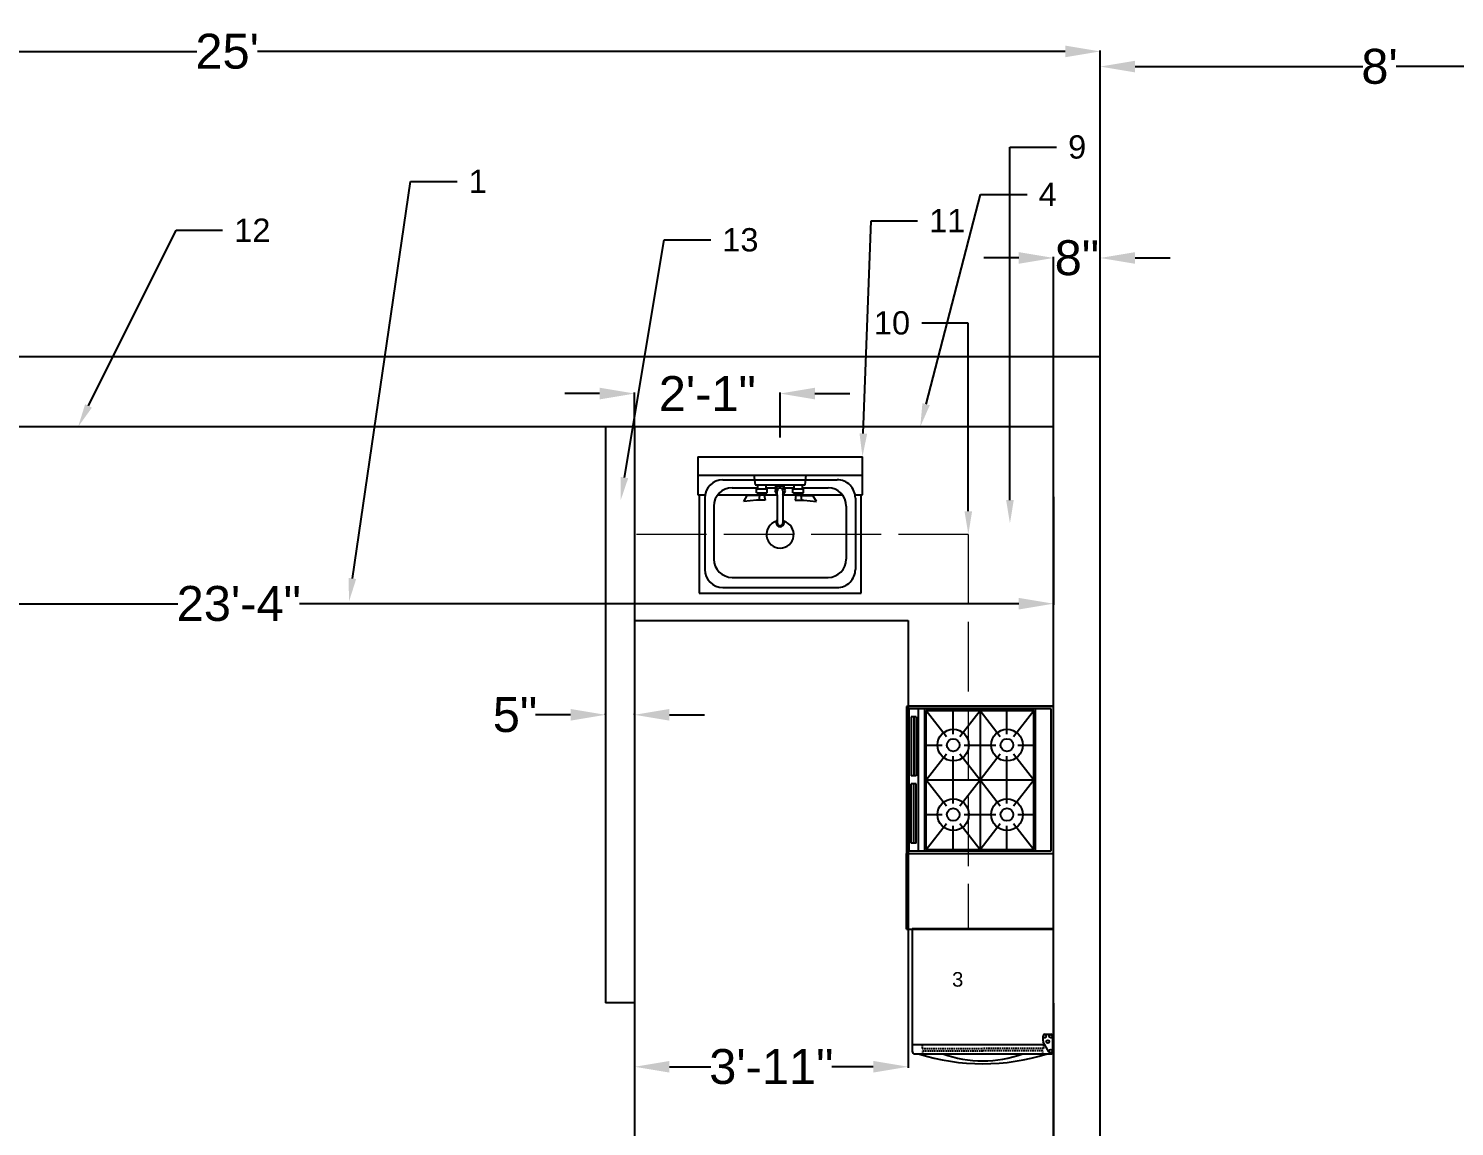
# Model space of a CAD drawing. Header units: inches. Extents: x 2169 to 3045, y 1192 to 2064.
# Drawn here: x 2361.7 to 2606.7, y 1875.4 to 2064 of the extents above; entities that cross this region are included whole.
import ezdxf
from ezdxf import colors
from ezdxf.entities.mleader import LeaderData, LeaderLine
from ezdxf.math import Vec2, Vec3

# ---------------------------------------------------------------- set-up
doc = ezdxf.new("R2010")
doc.units = ezdxf.units.IN
doc.linetypes.add('ACAD_ISO02W100', pattern=[15, 12, -3])
doc.linetypes.add('HIDDEN', pattern=[9.525, 6.35, -3.175])
for name, color, linetype in [('A PLAN ANNO DIM', 9, 'Continuous'), ('A PLAN APPLIANCE', 254, 'Continuous'), ('A PLAN PFIX', 1, 'Continuous'), ('A PLAN WALL EXTERIOR', 4, 'Continuous'), ('A PLAN WALL INTERIOR', 5, 'Continuous'), ('freecads.com', 7, 'Continuous'), ('Note', 3, 'Continuous')]:
    doc.layers.add(name, color=color, linetype=linetype)
doc.layers.add('A PLAN GRID LINES', color=165, linetype='ACAD_ISO02W100', lineweight=0)
doc.styles.get("Standard").update_dxf_attribs({"font": 'Arial.ttf'})
doc.dimstyles.get("Standard").update_dxf_attribs({"dimtxt": 6, "dimasz": 6, "dimexe": 0.18, "dimexo": 0.0625, "dimgap": 0.09, "dimtad": 0, "dimtih": 1, "dimtoh": 1, "dimdec": 4, "dimzin": 0, "dimdsep": 46, "dimlunit": 4, "dimtxsty": 'Standard', "dimcen": 0.1875, "dimadec": 0, "dimazin": 0, "dimtfac": 1, "dimtdec": 4, "dimtofl": 0, "dimtmove": 0, "dimatfit": 3, "dimfxl": 1, "dimtolj": 1, "dimtzin": 0, "dimarcsym": 0})

# ---------------------------------------------------------------- blocks, each defined once
blk = doc.blocks.new('*D2')
at = {"layer": 'A PLAN ANNO DIM', "color": 0, "lineweight": -2, "transparency": 16777216}
for p, q in [((2245.8, 2007.64), (2245.8, 2060.23)), ((2251.8, 2060.05), (2390.57, 2060.05)), ((2539.8, 2060.05), (2401.03, 2060.05)), ((2545.8, 2007.64), (2545.8, 2060.23))]:
    blk.add_line(p, q, dxfattribs=at)
at = {"layer": 'A PLAN ANNO DIM', "color": 0, "transparency": 16777216}
for points in [[(2251.8, 2061.05), (2251.8, 2059.05), (2245.8, 2060.05)], [(2539.8, 2061.05), (2539.8, 2059.05), (2545.8, 2060.05)]]:
    blk.add_solid(points, dxfattribs=at)
at = {"layer": 'Defpoints', "color": 0, "transparency": 16777216}
for p in [(2545.8, 2060.05), (2245.8, 2007.58), (2545.8, 2007.58)]:
    blk.add_point(p, dxfattribs=at)
at = {"layer": 'A PLAN ANNO DIM', "color": 0, "transparency": 16777216, "insert": (2395.8, 2060.05), "char_height": 6, "attachment_point": 5}
blk.add_mtext("\\A1;25'", dxfattribs=at)
blk = doc.blocks.new('*D4')
at = {"layer": 'A PLAN ANNO DIM', "color": 0, "lineweight": -2, "transparency": 16777216}
for p, q in [((2465.8, 1896.51), (2465.8, 1861.82)), ((2537.8, 1896.51), (2537.8, 1861.82)), ((2471.8, 1862), (2498.93, 1862)), ((2531.8, 1862), (2504.67, 1862))]:
    blk.add_line(p, q, dxfattribs=at)
at = {"layer": 'A PLAN ANNO DIM', "color": 0, "transparency": 16777216}
for points in [[(2471.8, 1863), (2471.8, 1861), (2465.8, 1862)], [(2531.8, 1863), (2531.8, 1861), (2537.8, 1862)]]:
    blk.add_solid(points, dxfattribs=at)
at = {"layer": 'Defpoints', "color": 0, "transparency": 16777216}
for p in [(2465.8, 1896.58), (2537.8, 1896.58), (2537.8, 1862)]:
    blk.add_point(p, dxfattribs=at)
at = {"layer": 'A PLAN ANNO DIM', "color": 0, "transparency": 16777216, "insert": (2501.8, 1862), "char_height": 6, "attachment_point": 5}
blk.add_mtext("\\A1;6'", dxfattribs=at)
blk = doc.blocks.new('*D5')
at = {"layer": 'A PLAN ANNO DIM', "color": 0, "lineweight": -2, "transparency": 16777216}
for p, q in [((2454.8, 1946.08), (2448.8, 1946.08)), ((2460.8, 1946.14), (2460.8, 1946.26)), ((2465.8, 1946.14), (2465.8, 1946.26)), ((2471.8, 1946.08), (2477.8, 1946.08))]:
    blk.add_line(p, q, dxfattribs=at)
at = {"layer": 'A PLAN ANNO DIM', "color": 0, "transparency": 16777216}
for points in [[(2454.8, 1947.08), (2454.8, 1945.08), (2460.8, 1946.08)], [(2471.8, 1947.08), (2471.8, 1945.08), (2465.8, 1946.08)]]:
    blk.add_solid(points, dxfattribs=at)
at = {"layer": 'Defpoints', "color": 0, "transparency": 16777216}
for p in [(2460.8, 1946.08), (2460.8, 1946.08), (2465.8, 1946.08)]:
    blk.add_point(p, dxfattribs=at)
at = {"layer": 'A PLAN ANNO DIM', "color": 0, "transparency": 16777216, "insert": (2445.26, 1946.08), "char_height": 6, "attachment_point": 5}
blk.add_mtext('\\A1;5"', dxfattribs=at)
blk = doc.blocks.new('Kitchen Sink 022')
at = {"layer": 'freecads.com'}
for p, q in [((45478.1, 39404.7), (45478.1, 39298.3)), ((45478.1, 39404.7), (45938.2, 39404.7)), ((45938.2, 39298.3), (45938.2, 39404.7)), ((45478.1, 39353.9), (45938.2, 39353.9)), ((45635.1, 39353.9), (45638.3, 39326.9)), ((45778, 39326.9), (45781.2, 39353.9)), ((45478.1, 39298.3), (45498.7, 39298.3)), ((45482.1, 39298.3), (45482.1, 39024.5)), ((45533.9, 39298.3), (45653.8, 39298.3)), ((45574.2, 39318.1), (45645.6, 39318.1)), ((45606.6, 39280.1), (45616.3, 39296.3)), ((45650.7, 39296.3), (45616.3, 39296.3)), ((45638.3, 39326.9), (45778, 39326.9)), ((45645.6, 39314.2), (45642.4, 39314.2)), ((45642.4, 39304.6), (45642.4, 39314.2)), ((45644, 39304.6), (45642.4, 39304.6)), ((45644, 39304.6), (45646.6, 39301.5)), ((45645.6, 39314.2), (45645.6, 39326.9)), ((45668.1, 39301.5), (45646.6, 39301.5)), ((45650.7, 39296.3), (45650.9, 39297.7)), ((45663.8, 39297.7), (45650.9, 39297.7)), ((45653.8, 39297.7), (45653.8, 39301.5)), ((45660.9, 39297.7), (45660.9, 39301.5)), ((45660.9, 39298.3), (45699.7, 39298.3)), ((45663.8, 39297.7), (45666.3, 39283.4)), ((45670.7, 39304.6), (45668.1, 39301.5)), ((45669.1, 39314.2), (45669.1, 39326.9)), ((45669.1, 39318.1), (45696.4, 39318.1)), ((45672.3, 39314.2), (45669.1, 39314.2)), ((45672.3, 39304.6), (45670.7, 39304.6)), ((45672.3, 39304.6), (45672.3, 39314.2)), ((45696.4, 39314.9), (45693.2, 39309.4)), ((45693.2, 39309.4), (45700.2, 39297.3)), ((45696.4, 39314.9), (45696.4, 39326.9)), ((45700.2, 39297.3), (45700.2, 39220.5)), ((45716.1, 39297.3), (45723.1, 39309.4)), ((45716.1, 39297.3), (45716.1, 39220.5)), ((45716.7, 39298.3), (45755.4, 39298.3)), ((45719.9, 39314.9), (45719.9, 39326.9)), ((45719.9, 39318.1), (45747.2, 39318.1)), ((45723.1, 39309.4), (45719.9, 39314.9)), ((45747.2, 39314.2), (45744, 39314.2)), ((45744, 39304.6), (45744, 39314.2)), ((45745.6, 39304.6), (45744, 39304.6)), ((45745.6, 39304.6), (45748.2, 39301.5)), ((45747.2, 39314.2), (45747.2, 39326.9)), ((45748.2, 39301.5), (45769.7, 39301.5)), ((45752.5, 39297.7), (45750, 39283.4)), ((45752.5, 39297.7), (45765.4, 39297.7)), ((45755.4, 39297.7), (45755.4, 39301.5)), ((45762.5, 39297.7), (45762.5, 39301.5)), ((45762.5, 39298.3), (45882.4, 39298.3)), ((45765.7, 39296.3), (45765.4, 39297.7)), ((45765.7, 39296.3), (45800, 39296.3)), ((45772.3, 39304.6), (45769.7, 39301.5)), ((45770.7, 39314.2), (45770.7, 39326.9)), ((45770.7, 39318.1), (45842.2, 39318.1)), ((45773.9, 39314.2), (45770.7, 39314.2)), ((45773.9, 39304.6), (45772.3, 39304.6)), ((45773.9, 39304.6), (45773.9, 39314.2)), ((45809.8, 39280.1), (45800, 39296.3)), ((45917.6, 39298.3), (45938.2, 39298.3)), ((45934.2, 39024.5), (45934.2, 39298.3)), ((45523.4, 39267.3), (45523.4, 39118.9)), ((45642, 39283.4), (45606.6, 39280.1)), ((45666.3, 39283.4), (45642, 39283.4)), ((45750, 39283.4), (45774.4, 39283.4)), ((45774.4, 39283.4), (45809.8, 39280.1)), ((45893, 39267.3), (45893, 39118.9)), ((45574.2, 39068.1), (45842.2, 39068.1)), ((45482.1, 39024.5), (45934.2, 39024.5))]:
    blk.add_line(p, q, dxfattribs=at)
at = {"layer": 'freecads.com', "ltscale": 0.25}
for p, q in [((45548.8, 39340.4), (45867.6, 39340.4)), ((45644, 39304.6), (45670.7, 39304.6)), ((45669.1, 39314.2), (45645.6, 39314.2)), ((45650.7, 39296.3), (45648.4, 39283.4)), ((45700.7, 39322.3), (45696.4, 39314.9)), ((45700.2, 39297.3), (45700.2, 39309.4)), ((45715.6, 39322.3), (45700.7, 39322.3)), ((45719.9, 39314.9), (45715.6, 39322.3)), ((45716.1, 39309.4), (45716.1, 39297.3)), ((45745.6, 39304.6), (45772.3, 39304.6)), ((45770.7, 39314.2), (45747.2, 39314.2)), ((45765.7, 39296.3), (45767.9, 39283.4)), ((45498, 39289.6), (45498, 39090.4)), ((45918.4, 39289.6), (45918.4, 39090.4)), ((45548.8, 39039.6), (45867.6, 39039.6))]:
    blk.add_line(p, q, dxfattribs=at)
for centre, radius, start, end in [((45548.8, 39289.6), 50.8, 90, 180), ((45867.6, 39289.6), 50.8, 0, 90.0006), ((45708.2, 39309.4), 7.94, 0, 180), ((45708.2, 39188), 38.1, 105.7083, 74.2917), ((45708.2, 39220.5), 11.1, 135.5847, 44.4153), ((45548.8, 39090.4), 50.8, 180, 270), ((45867.6, 39090.4), 50.8, 270, 0.0033)]:
    blk.add_arc(centre, radius, start, end, dxfattribs=at)
at = {"layer": 'freecads.com'}
for centre, radius, start, end in [((45574.2, 39267.3), 50.8, 90, 180), ((45842.2, 39267.3), 50.8, 0, 90), ((45708.2, 39220.5), 7.94, 180, 0), ((45574.2, 39118.9), 50.8, 180, 270), ((45842.2, 39118.9), 50.8, 270, 0)]:
    blk.add_arc(centre, radius, start, end, dxfattribs=at)
blk = doc.blocks.new('*D18')
at = {"layer": 'A PLAN ANNO DIM', "color": 0, "lineweight": -2, "transparency": 16777216}
for p, q in [((2459.8, 2001.27), (2453.8, 2001.27)), ((2465.8, 1995.64), (2465.8, 2001.45)), ((2490.8, 1993.7), (2490.8, 2001.45)), ((2496.8, 2001.27), (2502.8, 2001.27))]:
    blk.add_line(p, q, dxfattribs=at)
at = {"layer": 'A PLAN ANNO DIM', "color": 0, "transparency": 16777216}
for points in [[(2459.8, 2002.27), (2459.8, 2000.27), (2465.8, 2001.27)], [(2496.8, 2002.27), (2496.8, 2000.27), (2490.8, 2001.27)]]:
    blk.add_solid(points, dxfattribs=at)
at = {"layer": 'Defpoints', "color": 0, "transparency": 16777216}
for p in [(2465.8, 2001.27), (2465.8, 1995.58), (2490.8, 1993.64)]:
    blk.add_point(p, dxfattribs=at)
at = {"layer": 'A PLAN ANNO DIM', "color": 0, "transparency": 16777216, "insert": (2478.3, 2001.27), "char_height": 6, "attachment_point": 5}
blk.add_mtext('\\A1;2\'-1"', dxfattribs=at)
blk = doc.blocks.new('Hob 005')
at = {"layer": 'freecads.com'}
for p, q in [((66183.5, 33699.1), (66183.5, 32769.1)), ((67113.5, 33699.1), (66183.5, 33699.1)), ((66198.5, 33684.1), (66198.5, 32784.1)), ((67098.5, 33684.1), (66198.5, 33684.1)), ((66248.5, 33669.1), (66623.5, 33669.1)), ((66248.5, 33639.1), (66248.5, 33669.1)), ((66623.5, 33639.1), (66623.5, 33669.1)), ((67048.5, 33669.1), (66673.5, 33669.1)), ((66673.5, 33639.1), (66673.5, 33669.1)), ((67048.5, 33639.1), (67048.5, 33669.1)), ((67098.5, 32784.1), (67098.5, 33684.1)), ((67113.5, 32769.1), (67113.5, 33699.1)), ((66198.5, 33624.1), (67098.5, 33624.1)), ((66198.5, 33584.1), (67098.5, 33584.1)), ((66248.5, 33654.1), (66623.5, 33654.1)), ((66248.5, 33639.1), (66623.5, 33639.1)), ((67048.5, 33654.1), (66673.5, 33654.1)), ((67048.5, 33639.1), (66673.5, 33639.1)), ((66208.5, 33574.1), (66208.5, 32894.1)), ((66208.5, 33574.1), (67088.5, 33574.1)), ((66208.5, 33574.1), (66373.1, 33446.9)), ((66428.5, 33574.1), (66428.5, 33474.1)), ((66648.5, 33574.1), (66483.9, 33446.9)), ((66648.5, 33574.1), (66813.1, 33446.9)), ((66648.5, 33574.1), (66648.5, 33234.1)), ((66868.5, 33574.1), (66868.5, 33474.1)), ((67088.5, 33574.1), (66923.9, 33446.9)), ((67088.5, 33574.1), (67088.5, 32894.1)), ((66208.5, 33404.1), (66358.5, 33404.1)), ((66498.5, 33404.1), (66648.5, 33404.1)), ((66648.5, 33404.1), (66798.5, 33404.1)), ((66938.5, 33404.1), (67088.5, 33404.1)), ((66373.1, 33361.3), (66208.5, 33234.1)), ((66428.5, 33334.1), (66428.5, 33234.1)), ((66483.9, 33361.3), (66648.5, 33234.1)), ((66813.1, 33361.3), (66648.5, 33234.1)), ((66868.5, 33334.1), (66868.5, 33234.1)), ((66923.9, 33361.3), (67088.5, 33234.1)), ((66208.5, 33234.1), (66373.1, 33106.9)), ((66648.5, 33234.1), (66208.5, 33234.1)), ((66428.5, 33234.1), (66428.5, 33134.1)), ((66648.5, 33234.1), (66483.9, 33106.9)), ((66648.5, 33234.1), (66648.5, 32894.1)), ((66648.5, 33234.1), (66813.1, 33106.9)), ((67088.5, 33234.1), (66648.5, 33234.1)), ((66868.5, 33234.1), (66868.5, 33134.1)), ((67088.5, 33234.1), (66923.9, 33106.9)), ((66208.5, 33064.1), (66358.5, 33064.1)), ((66498.5, 33064.1), (66648.5, 33064.1)), ((66648.5, 33064.1), (66798.5, 33064.1)), ((66938.5, 33064.1), (67088.5, 33064.1)), ((66373.1, 33021.3), (66208.5, 32894.1)), ((66428.5, 32994.1), (66428.5, 32894.1)), ((66483.9, 33021.3), (66648.5, 32894.1)), ((66813.1, 33021.3), (66648.5, 32894.1)), ((66868.5, 32994.1), (66868.5, 32894.1)), ((66923.9, 33021.3), (67088.5, 32894.1)), ((66198.5, 32884.1), (67098.5, 32884.1)), ((66208.5, 32894.1), (67088.5, 32894.1)), ((66183.5, 32769.1), (67113.5, 32769.1)), ((66198.5, 32784.1), (67098.5, 32784.1))]:
    blk.add_line(p, q, dxfattribs=at)
for centre, radius in [((66428.5, 33404.1), 100), ((66868.5, 33404.1), 100), ((66428.5, 33404.1), 40), ((66868.5, 33404.1), 40), ((66428.5, 33064.1), 100), ((66868.5, 33064.1), 100), ((66428.5, 33064.1), 40), ((66868.5, 33064.1), 40)]:
    blk.add_circle(centre, radius, dxfattribs=at)
blk = doc.blocks.new('Fridge 002')
at = {"layer": 'freecads.com'}
for p, q in [((26385.9, 10835.7), (25785.9, 10835.7)), ((25785.9, 10835.7), (25785.9, 10316.7)), ((26385.9, 10316.7), (26385.9, 10835.7)), ((26341.4, 10361.1), (26341.4, 10381.1)), ((26366.2, 10313.8), (26342.4, 10357.3)), ((26349.3, 10389), (26374.2, 10389)), ((26382.1, 10381.1), (26382.1, 10317.6)), ((26349.7, 10343.9), (25785.9, 10343.9)), ((25785.9, 10343.9), (25785.9, 10316.7)), ((25797, 10305.7), (26374.9, 10305.7)), ((25797, 10305.7), (26374.9, 10305.7)), ((26374.2, 10309.8), (26373.1, 10309.8)), ((26385.9, 10343.9), (26382.1, 10343.9)), ((26385.9, 10346.5), (26385.9, 10319.3)), ((26385.9, 10316.7), (26385.9, 10343.9))]:
    blk.add_line(p, q, dxfattribs=at)
at = {"layer": 'freecads.com', "linetype": 'HIDDEN'}
for p, q in [((25827.9, 10343.9), (25827.9, 10329.1)), ((25827.9, 10329.1), (26085.9, 10329.1)), ((25831.7, 10305.7), (25831.7, 10318.9)), ((25831.7, 10318.9), (26085.9, 10318.9)), ((26344, 10329.1), (26085.9, 10329.1)), ((26340.2, 10318.9), (26085.9, 10318.9)), ((26340.2, 10305.7), (26340.2, 10318.9)), ((26344, 10343.9), (26344, 10329.1))]:
    blk.add_line(p, q, dxfattribs=at)
at = {"layer": 'freecads.com'}
for centre, radius in [((26349.3, 10381.1), 6.63), ((26361.7, 10357.1), 6.63), ((26374.2, 10381.1), 6.63), ((26374.2, 10317.6), 6.98)]:
    blk.add_circle(centre, radius, dxfattribs=at)
for centre, radius, start, end in [((26349.3, 10381.1), 7.88, 90, 180), ((26349.3, 10361.1), 7.88, 180, 208.74057), ((26374.2, 10381.1), 7.88, 360, 90), ((25797, 10316.7), 11, 180, 270), ((25797, 10316.7), 11, 180, 270), ((26085.9, 11175), 911.2, 252.55459, 287.44541), ((26085.9, 10772.4), 496.5, 250.07703, 289.92297), ((26373.1, 10317.6), 7.88, 208.74057, 270), ((26374.2, 10317.6), 7.88, 270, 360), ((26374.9, 10316.7), 11, 270, 360), ((26374.9, 10316.7), 11, 270, 360)]:
    blk.add_arc(centre, radius, start, end, dxfattribs=at)
blk = doc.blocks.new('*D32')
at = {"layer": 'A PLAN ANNO DIM', "color": 0, "lineweight": -2, "transparency": 16777216}
for p, q in [((2257.8, 1983.51), (2257.8, 1964.99)), ((2537.8, 1983.51), (2537.8, 1964.99)), ((2263.8, 1965.17), (2387.35, 1965.17)), ((2531.8, 1965.17), (2408.25, 1965.17))]:
    blk.add_line(p, q, dxfattribs=at)
at = {"layer": 'A PLAN ANNO DIM', "color": 0, "transparency": 16777216}
for points in [[(2263.8, 1966.17), (2263.8, 1964.17), (2257.8, 1965.17)], [(2531.8, 1966.17), (2531.8, 1964.17), (2537.8, 1965.17)]]:
    blk.add_solid(points, dxfattribs=at)
at = {"layer": 'Defpoints', "color": 0, "transparency": 16777216}
for p in [(2257.8, 1983.58), (2537.8, 1983.58), (2537.8, 1965.17)]:
    blk.add_point(p, dxfattribs=at)
at = {"layer": 'A PLAN ANNO DIM', "color": 0, "transparency": 16777216, "insert": (2397.8, 1965.17), "char_height": 6, "attachment_point": 5}
blk.add_mtext('\\A1;23\'-4"', dxfattribs=at)
blk = doc.blocks.new('*D33')
at = {"layer": 'A PLAN ANNO DIM', "color": 0, "lineweight": -2, "transparency": 16777216}
for p, q in [((2465.8, 1962.24), (2465.8, 1885.43)), ((2512.8, 1962.24), (2512.8, 1885.43)), ((2471.8, 1885.61), (2478.91, 1885.61)), ((2506.8, 1885.61), (2499.69, 1885.61))]:
    blk.add_line(p, q, dxfattribs=at)
at = {"layer": 'A PLAN ANNO DIM', "color": 0, "transparency": 16777216}
for points in [[(2471.8, 1886.61), (2471.8, 1884.61), (2465.8, 1885.61)], [(2506.8, 1886.61), (2506.8, 1884.61), (2512.8, 1885.61)]]:
    blk.add_solid(points, dxfattribs=at)
at = {"layer": 'Defpoints', "color": 0, "transparency": 16777216}
for p in [(2465.8, 1962.31), (2512.8, 1962.31), (2465.8, 1885.61)]:
    blk.add_point(p, dxfattribs=at)
at = {"layer": 'A PLAN ANNO DIM', "color": 0, "transparency": 16777216, "insert": (2489.3, 1885.61), "char_height": 6, "attachment_point": 5}
blk.add_mtext('\\A1;3\'-11"', dxfattribs=at)
blk = doc.blocks.new('*D34')
at = {"layer": 'A PLAN ANNO DIM', "color": 0, "lineweight": -2, "transparency": 16777216}
for p, q in [((2403.74, 1995.58), (2336.66, 1995.58)), ((2336.84, 1989.58), (2336.84, 1926.68)), ((2336.84, 1857.58), (2336.84, 1920.47)), ((2403.74, 1851.58), (2336.66, 1851.58))]:
    blk.add_line(p, q, dxfattribs=at)
at = {"layer": 'A PLAN ANNO DIM', "color": 0, "transparency": 16777216}
for points in [[(2335.84, 1989.58), (2337.84, 1989.58), (2336.84, 1995.58)], [(2335.84, 1857.58), (2337.84, 1857.58), (2336.84, 1851.58)]]:
    blk.add_solid(points, dxfattribs=at)
at = {"layer": 'Defpoints', "color": 0, "transparency": 16777216}
for p in [(2403.8, 1995.58), (2336.84, 1851.58), (2403.8, 1851.58)]:
    blk.add_point(p, dxfattribs=at)
at = {"layer": 'A PLAN ANNO DIM', "color": 0, "transparency": 16777216, "insert": (2336.84, 1923.58), "char_height": 6, "attachment_point": 5}
blk.add_mtext("\\A1;12'", dxfattribs=at)
blk = doc.blocks.new('*D121')
at = {"layer": 'A PLAN ANNO DIM', "color": 0, "lineweight": -2, "transparency": 16777216}
for p, q in [((2531.8, 2024.57), (2525.8, 2024.57)), ((2537.8, 1995.64), (2537.8, 2024.75)), ((2545.8, 1995.64), (2545.8, 2024.75)), ((2551.8, 2024.57), (2557.8, 2024.57))]:
    blk.add_line(p, q, dxfattribs=at)
at = {"layer": 'A PLAN ANNO DIM', "color": 0, "transparency": 16777216}
for points in [[(2531.8, 2025.57), (2531.8, 2023.57), (2537.8, 2024.57)], [(2551.8, 2025.57), (2551.8, 2023.57), (2545.8, 2024.57)]]:
    blk.add_solid(points, dxfattribs=at)
at = {"layer": 'Defpoints', "color": 0, "transparency": 16777216}
for p in [(2545.8, 2024.57), (2537.8, 1995.58), (2545.8, 1995.58)]:
    blk.add_point(p, dxfattribs=at)
at = {"layer": 'A PLAN ANNO DIM', "color": 0, "transparency": 16777216, "insert": (2541.8, 2024.57), "char_height": 6, "attachment_point": 5}
blk.add_mtext('\\A1;8"', dxfattribs=at)
blk = doc.blocks.new('*D139')
at = {"layer": 'A PLAN ANNO DIM', "color": 0, "lineweight": -2, "transparency": 16777216}
for p, q in [((2545.8, 2007.64), (2545.8, 2057.63)), ((2551.8, 2057.45), (2590.95, 2057.45)), ((2635.8, 2057.45), (2596.65, 2057.45)), ((2641.8, 2007.64), (2641.8, 2057.63))]:
    blk.add_line(p, q, dxfattribs=at)
at = {"layer": 'A PLAN ANNO DIM', "color": 0, "transparency": 16777216}
for points in [[(2551.8, 2058.45), (2551.8, 2056.45), (2545.8, 2057.45)], [(2635.8, 2058.45), (2635.8, 2056.45), (2641.8, 2057.45)]]:
    blk.add_solid(points, dxfattribs=at)
at = {"layer": 'Defpoints', "color": 0, "transparency": 16777216}
for p in [(2641.8, 2057.45), (2545.8, 2007.58), (2641.8, 2007.58)]:
    blk.add_point(p, dxfattribs=at)
at = {"layer": 'A PLAN ANNO DIM', "color": 0, "transparency": 16777216, "insert": (2593.8, 2057.45), "char_height": 6, "attachment_point": 5}
blk.add_mtext("\\A1;8'", dxfattribs=at)

msp = doc.modelspace()

# ---------------------------------------------------------------- linework, layer by layer
at = {"layer": 'A PLAN GRID LINES'}
for q in [(2465.80012, 1977.06542), (2523.14304, 1909.27866)]:
    msp.add_line((2523.14304, 1977.06542), q, dxfattribs=at)
at = {"layer": 'A PLAN PFIX'}
for p, q in [((2465.80012, 1962.30643), (2512.80012, 1962.30643)), ((2512.80012, 1962.30643), (2512.80012, 1947.58567)), ((2537.80012, 1947.57518), (2512.80012, 1947.58567)), ((2512.53557, 1909.27866), (2512.53557, 1922.27866)), ((2512.53557, 1922.27866), (2537.77916, 1922.27866)), ((2512.53557, 1909.27866), (2537.77916, 1909.27866))]:
    msp.add_line(p, q, dxfattribs=at)
at = {"layer": 'A PLAN WALL EXTERIOR'}
for p, q in [((2545.80012, 2007.57518), (2245.80012, 2007.57518)), ((2545.80012, 1694.57518), (2545.80012, 2007.57518)), ((2537.80012, 1995.57518), (2269.80012, 1995.57518)), ((2537.80012, 1694.57518), (2537.80012, 1995.57518))]:
    msp.add_line(p, q, dxfattribs=at)
at = {"layer": 'A PLAN WALL INTERIOR'}
for p, q in [((2460.80012, 1995.57518), (2460.80012, 1896.57518)), ((2465.80012, 1995.57518), (2465.80012, 1896.57518)), ((2465.80012, 1896.57518), (2460.80012, 1896.57518))]:
    msp.add_line(p, q, dxfattribs=at)

# ---------------------------------------------------------------- block references
at = {"layer": 'A PLAN APPLIANCE', "xscale": 0.02714365002985019, "yscale": 0.02714365002985019, "zscale": 0.02714365002985019, "rotation": 90}
msp.add_blockref('Hob 005', (3427.2533, 125.81763), dxfattribs=at)
at = {"layer": 'A PLAN APPLIANCE', "xscale": 0.04048153412578887, "yscale": 0.04048153412578887, "zscale": 0.04048153412578887}
msp.add_blockref('Fridge 002', (1469.63616, 1470.63478), dxfattribs=at)
at = {"layer": 'A PLAN PFIX', "xscale": 0.06154309937321652, "yscale": 0.06154309937321652, "zscale": 0.06154309937321652}
msp.add_blockref('Kitchen Sink 022', (-322.22175, -434.68342), dxfattribs=at)

# ---------------------------------------------------------------- texts
at = {"layer": 'Note', "insert": (2520.35037, 1901.87467), "char_height": 2.5, "attachment_point": 1}
msp.add_mtext_dynamic_manual_height_columns('3', width=7.0917957, gutter_width=12.5, heights=[0], dxfattribs=at)

# ---------------------------------------------------------------- dimensions: what is measured, and where the dimension line sits
at = {"layer": 'A PLAN ANNO DIM'}
for base, p1, p2, picture, middle in [((2545.80012, 2060.04966), (2245.80012, 2007.57518), (2545.80012, 2007.57518), '*D2', (2395.80012, 2060.04966)), ((2641.80012, 2057.4536), (2545.80012, 2007.57518), (2641.80012, 2007.57518), '*D139', (2593.80012, 2057.4536)), ((2537.80012, 1965.16747), (2257.80012, 1983.57518), (2537.80012, 1983.57518), '*D32', (2397.80012, 1965.16747))]:
    dim = msp.add_linear_dim(base=base, p1=p1, p2=p2, dimstyle='Standard', dxfattribs=at)
    dim.commit()
    dim.dimension.update_dxf_attribs({"geometry": picture, "text_midpoint": middle, "dimtype": 160})
for base, p1, p2, picture, middle in [((2545.80012, 2024.57317), (2537.80012, 1995.57518), (2545.80012, 1995.57518), '*D121', (2541.80012, 2024.57317)), ((2465.80012, 2001.27408), (2490.80012, 1993.64198), (2465.80012, 1995.57518), '*D18', (2478.30012, 2001.27408)), ((2465.80012, 1885.60585), (2512.80012, 1962.30643), (2465.80012, 1962.30643), '*D33', (2489.30012, 1885.60585)), ((2537.80012, 1861.99861), (2465.80012, 1896.57518), (2537.80012, 1896.57518), '*D4', (2501.80012, 1861.99861))]:
    dim = msp.add_linear_dim(base=base, p1=p1, p2=p2, dimstyle='Standard', dxfattribs=at)
    dim.commit()
    dim.dimension.update_dxf_attribs({"geometry": picture, "text_midpoint": middle})
dim = msp.add_linear_dim(base=(2336.83711, 1851.57518), p1=(2403.80012, 1995.57518), p2=(2403.80012, 1851.57518), angle=90, dimstyle='Standard', dxfattribs=at)
dim.commit()
dim.dimension.update_dxf_attribs({"geometry": '*D34', "text_midpoint": (2336.83711, 1923.57518)})
dim = msp.add_linear_dim(base=(2460.80012, 1946.07518), p1=(2465.80012, 1946.07518), p2=(2460.80012, 1946.07518), dimstyle='Standard', override={"dimtxt": 6}, dxfattribs=at)
dim.commit()
dim.dimension.update_dxf_attribs({"geometry": '*D5', "text_midpoint": (2445.26196, 1946.07518)})

# ---------------------------------------------------------------- leaders
at = {"layer": 'Note'}
ml = msp.add_multileader_mtext('Standard', dxfattribs=at)
ml.set_content('9', color=256)
ml.set_leader_properties()
ml.build(insert=Vec2(0, 0))
ctx = ml.context
ctx.base_point, ctx.plane_origin = Vec3(2538.29585, 2043.60433), Vec3(2530.29585, 1978.97192)
notes = []
notes.append((ctx, [(0, (1, 1, 0), (2530.29585, 2043.60433), (1, 0), 8, [(0, [(2530.29585, 1978.97192)], 0, [])])]))
ctx.mtext.insert, ctx.mtext.flow_direction = Vec3(2540.29585, 2045.63844), 5
ml = msp.add_multileader_mtext('Standard', dxfattribs=at)
ml.set_content('1', color=256)
ml.set_leader_properties()
ml.build(insert=Vec2(0, 0))
ctx = ml.context
ctx.base_point, ctx.plane_origin = Vec3(2435.29914, 2037.72866), Vec3(2416.73538, 1965.54747)
notes.append((ctx, [(0, (1, 1, 0), (2427.29914, 2037.72866), (1, 0), 8, [(0, [(2416.73538, 1965.54747)], 0, [])])]))
ctx.mtext.insert, ctx.mtext.flow_direction = Vec3(2437.29914, 2039.72866), 5
ml = msp.add_multileader_mtext('Standard', dxfattribs=at)
ml.set_content('4', color=256)
ml.set_leader_properties()
ml.build(insert=Vec2(0, 0))
ctx = ml.context
ctx.base_point, ctx.plane_origin = Vec3(2533.23404, 2035.49031), Vec3(2514.89036, 1995.57518)
notes.append((ctx, [(0, (1, 1, 0), (2525.23404, 2035.49031), (1, 0), 8, [(0, [(2514.89036, 1995.57518)], 0, [])])]))
ctx.mtext.insert, ctx.mtext.flow_direction = Vec3(2535.23404, 2037.49031), 5
ml = msp.add_multileader_mtext('Standard', dxfattribs=at)
ml.set_content('12', color=256)
ml.set_leader_properties()
ml.build(insert=Vec2(0, 0))
ctx = ml.context
ctx.base_point, ctx.plane_origin = Vec3(2395.02479, 2029.33484), Vec3(2370.19737, 1995.57518)
notes.append((ctx, [(0, (1, 1, 0), (2387.02479, 2029.33484), (1, 0), 8, [(0, [(2370.19737, 1995.57518)], 0, [])])]))
ctx.mtext.insert, ctx.mtext.flow_direction = Vec3(2397.02479, 2031.33484), 5
ml = msp.add_multileader_mtext('Standard', dxfattribs=at)
ml.set_content('11', color=256)
ml.set_leader_properties()
ml.build(insert=Vec2(0, 0))
ctx = ml.context
ctx.base_point, ctx.plane_origin = Vec3(2514.4309, 2030.97216), Vec3(2504.95772, 1990.40143)
notes.append((ctx, [(0, (1, 1, 0), (2506.4309, 2030.97216), (1, 0), 8, [(0, [(2504.95772, 1990.40143)], 0, [])])]))
ctx.mtext.insert, ctx.mtext.flow_direction = Vec3(2516.4309, 2032.97216), 5
ml = msp.add_multileader_mtext('Standard', dxfattribs=at)
ml.set_content('13', color=256)
ml.set_leader_properties()
ml.build(insert=Vec2(0, 0))
ctx = ml.context
ctx.base_point, ctx.plane_origin = Vec3(2478.87467, 2027.65607), Vec3(2463.392, 1982.88904)
notes.append((ctx, [(0, (1, 1, 0), (2470.87467, 2027.65607), (1, 0), 8, [(0, [(2463.392, 1982.88904)], 0, [])])]))
ctx.mtext.insert, ctx.mtext.flow_direction = Vec3(2480.87467, 2029.69154), 5
ml = msp.add_multileader_mtext('Standard', dxfattribs=at)
ml.set_content('10', color=256)
ml.set_leader_properties()
ml.build(insert=Vec2(0, 0))
ctx = ml.context
ctx.base_point, ctx.plane_origin = Vec3(2505.80334, 2013.38658), Vec3(2523.14304, 1977.06542)
ctx.text_align_type = 2
notes.append((ctx, [(0, (1, 1, 0), (2523.14304, 2013.38658), (-1, 0), 8, [(0, [(2523.14304, 1977.06542)], 0, [])])]))
ctx.mtext.insert, ctx.mtext.alignment, ctx.mtext.flow_direction = Vec3(2513.14304, 2015.42069), 3, 5
for ctx, leaders in notes:
    for number, flags, end, landing, length, lines in leaders:
        leader = LeaderData()
        leader.index, (leader.has_last_leader_line, leader.has_dogleg_vector, leader.attachment_direction) = number, flags
        leader.last_leader_point, leader.dogleg_vector, leader.dogleg_length = Vec3(end), Vec3(landing), length
        for number, points, colour, breaks in lines:
            line = LeaderLine()
            line.index, line.vertices, line.color, line.breaks = number, Vec3.list(points), colors.encode_raw_color(colour), breaks
            leader.lines.append(line)
        ctx.leaders.append(leader)

doc.saveas('drawing.dxf')
